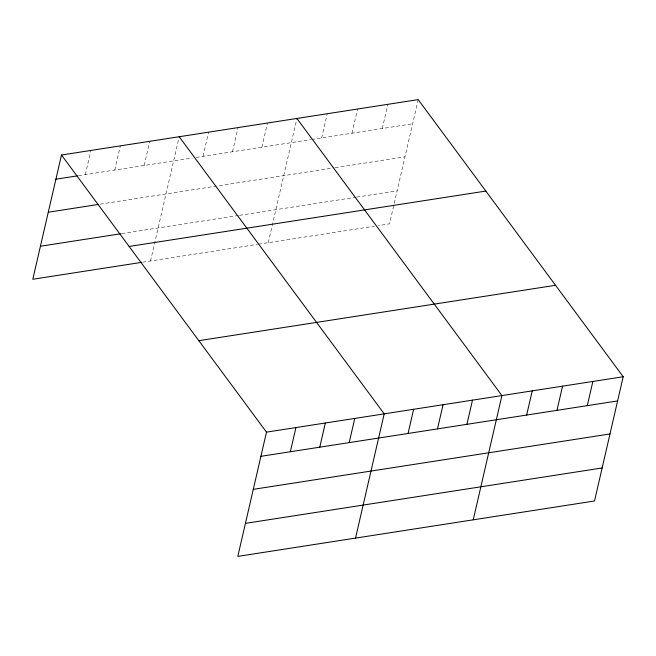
<?xml version="1.0" encoding="UTF-8"?>
<svg xmlns="http://www.w3.org/2000/svg" width="656" height="656" viewBox="0 0 656 656"><rect width="100%" height="100%" fill="white"/><g stroke="black" fill="none" stroke-linecap="round" stroke-linejoin="round"><path stroke-width="0.49" stroke-dasharray="3.28 2.46" d="M85.329 174.627L90.913 150.445M114.759 170.06L120.343 145.87M144.189 165.492L149.773 141.302M150.511 260.981L179.203 136.727M203.04 156.349L208.624 132.159M232.47 151.782L238.054 127.592M261.9 147.206L267.484 123.016M268.23 242.695L296.914 118.449M321.653 137.932L327.237 113.742M351.969 133.217L357.553 109.035M382.292 128.51L387.876 104.32M418.192 99.614L389.508 223.86L378.389 225.59M78.466 175.693L192.249 158.022M196.177 157.415L310.534 139.654M311.543 139.498L412.608 123.804M100.27 204.147L334.24 167.813M335.249 167.657L404.99 156.825M121.844 233.593L238.579 215.463M239.555 215.316L355.691 197.276M356.708 197.12L397.134 190.847M142.664 262.195L257.439 244.376M258.423 244.221L374.346 226.213"/><path stroke-width="0.98" d="M61.484 155.013L266.492 432.14L237.808 556.386L594.516 500.987L623.2 376.741L418.192 99.614L61.484 155.013L32.8 279.259L141.688 262.351M290.337 451.754L295.922 427.564M319.759 447.187L325.351 422.997M349.189 442.611L354.773 418.43M355.519 538.1L384.203 413.854L179.203 136.727M408.048 433.477L413.633 409.287M437.478 428.901L443.062 404.719M466.908 424.334L472.492 400.144M473.23 519.823L501.922 395.576L296.914 118.449M526.653 415.051L532.237 390.869M556.977 410.344L562.561 386.154M587.292 405.638L592.876 381.448M55.899 179.203L77.482 175.849M48.273 212.224L98.31 204.451M40.426 246.238L120.86 233.749M129.134 246.459L485.85 191.068M198.842 340.685L555.55 285.286M266.492 432.14L623.2 376.741M260.908 456.322L617.616 400.931M253.282 489.343L609.99 433.952M245.426 523.365L602.134 467.966"/></g></svg>
